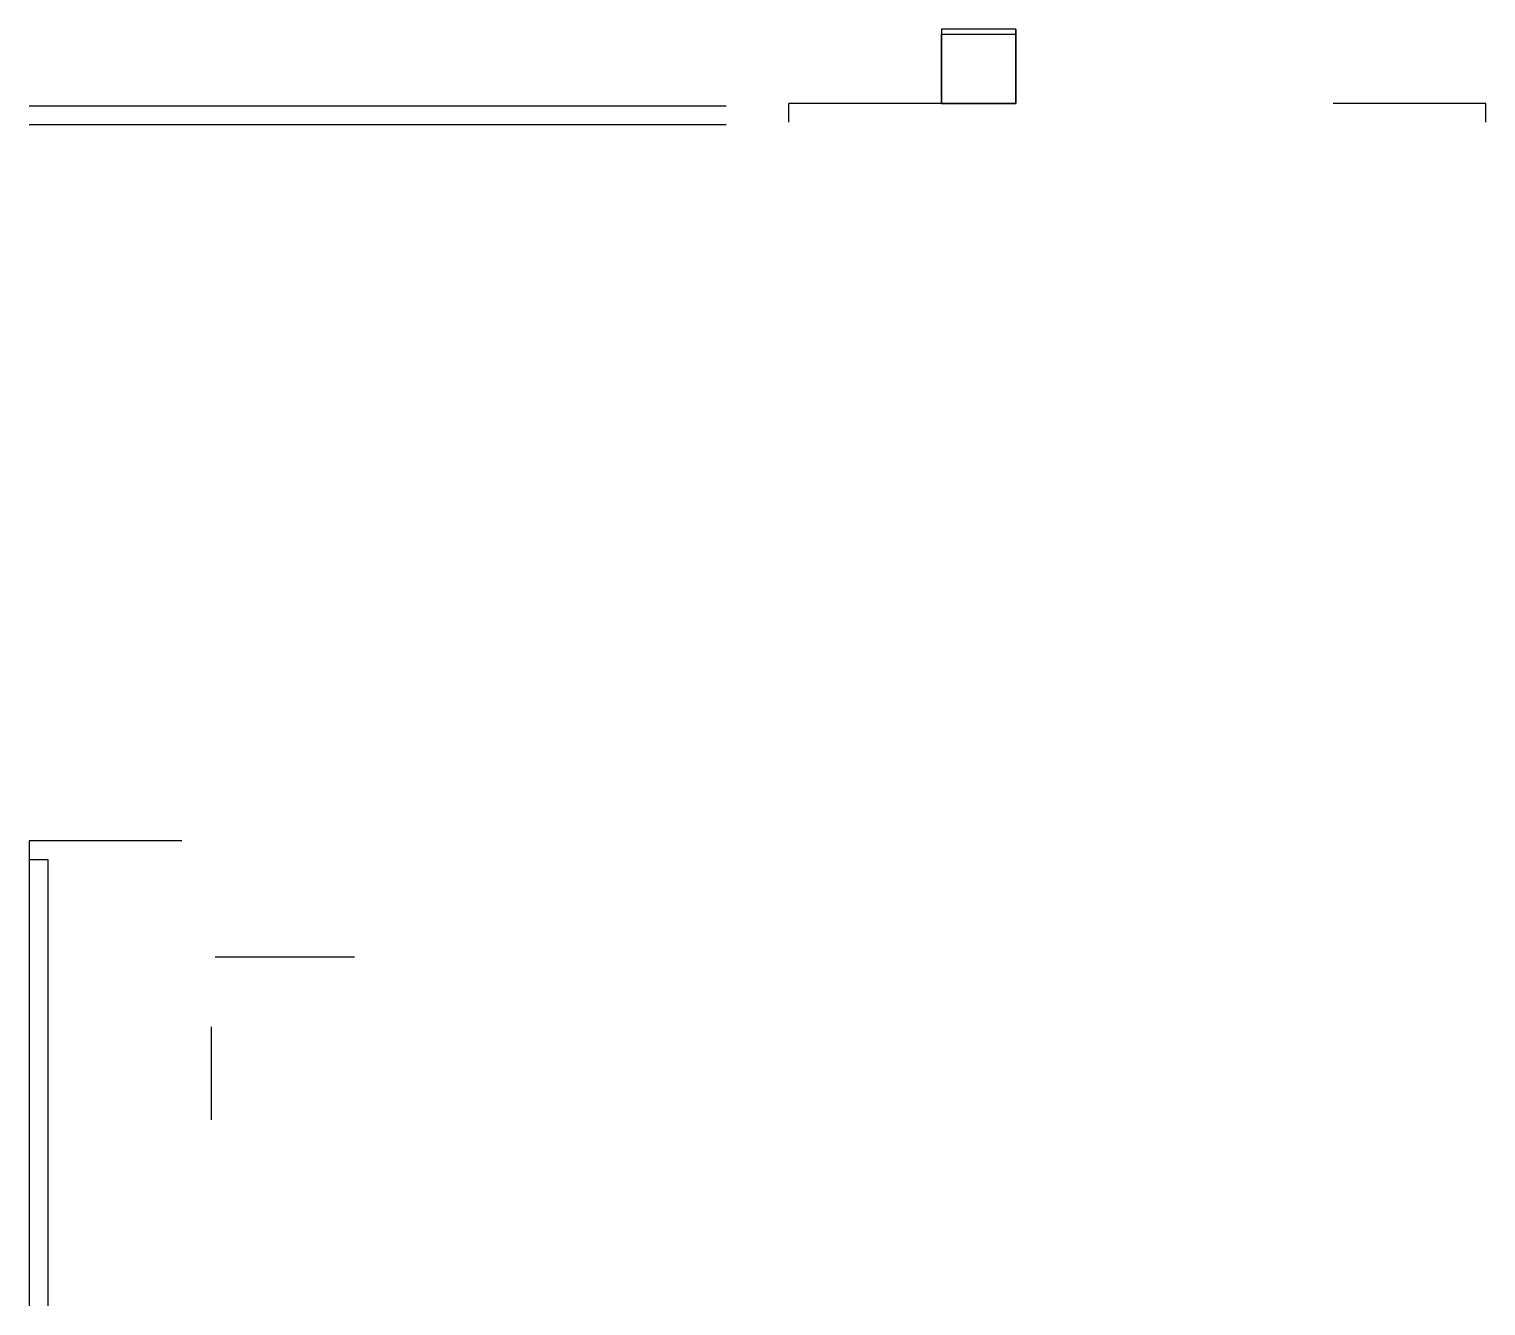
# Model space of a CAD drawing. Header units: centimetres. Extents: x -42 to 115, y -92 to 45.
import ezdxf

# ---------------------------------------------------------------- set-up
doc = ezdxf.new("R2010")
doc.units = ezdxf.units.CM
doc.header["$MEASUREMENT"] = 0

msp = doc.modelspace()

# ---------------------------------------------------------------- linework, layer by layer
for p, q in [((32.86, 36.68), (-42.14, 36.68)), ((39.6, 34.98), (39.6, 36.98)), ((32.86, 34.68), (-42.14, 34.68)), ((-42.14, -42.32), (-42.14, -92.32)), ((-7.14, -54.82), (-22.14, -54.82)), ((-22.57, -62.32), (-22.57, -72.32))]:
    msp.add_line(p, q)
at = {"extrusion": (0, 1, 0)}
for p, q in [((56.04, 36.98), (39.6, 36.98)), ((114.6, 36.98), (98.16, 36.98)), ((-25.71, -42.32), (-42.14, -42.32))]:
    msp.add_line(p, q, dxfattribs=at)
at = {"extrusion": (1, 0, 0)}
msp.add_line((114.6, 34.98), (114.6, 36.98), dxfattribs=at)
at = {"extrusion": (-1, 0, 0)}
for p, q in [((-42.14, -44.32), (-40.14, -44.32)), ((-40.14, -44.32), (-40.14, -92.32))]:
    msp.add_line(p, q, dxfattribs=at)
for points, elevation in [([(56.04, 44.98), (56.04, 36.98), (64.04, 36.98), (64.04, 44.98)], -0.05), ([(64.04, 44.43), (64.04, 36.98), (56.04, 36.98), (56.04, 44.43)], -0.05), ([(64.04, 44.98), (64.04, 36.98), (64.04, 36.98), (64.04, 44.98)], 7.95)]:
    msp.add_lwpolyline(points, close=True, dxfattribs=dict(elevation=elevation))

doc.saveas('drawing.dxf')
